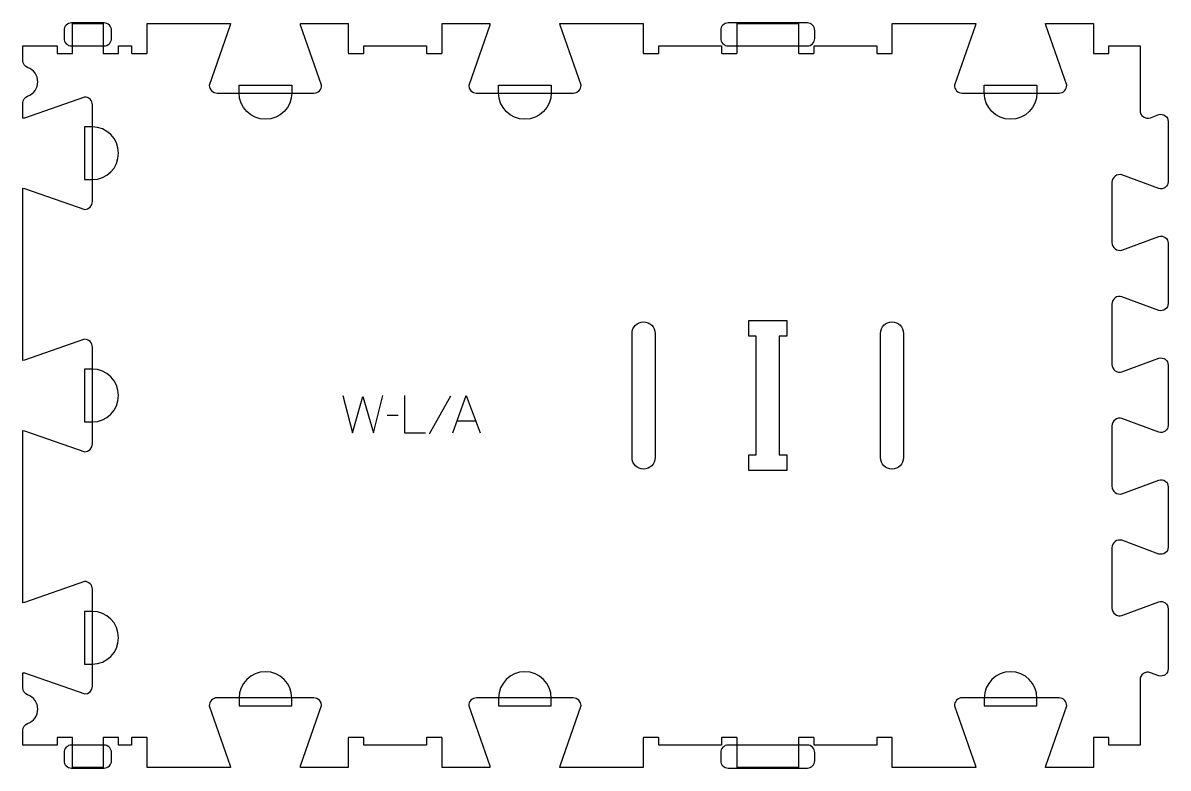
# Model space of a CAD drawing. Header units: millimetres. Extents: x -462 to 460, y -300 to 300.
import ezdxf

# ---------------------------------------------------------------- set-up
doc = ezdxf.new("R2010")
doc.units = ezdxf.units.MM
for name, color, linetype, true_color in [('1_ANYTOOL_1MMDEEP_LABELS_S', 2, 'Continuous', 0xffff00), ('3_ANYTOOL_CUTTHROUGH_INSID', 4, 'Continuous', 0x00ffff), ('4_ANYTOOL_CUTTHROUGH_OUTSI', 5, 'Continuous', 0x0000ff), ('5_ANYTOOL_HALF_MILL_9MM_IN', 3, 'Continuous', 0x00ff00)]:
    doc.layers.add(name, color=color, linetype=linetype, true_color=true_color)

msp = doc.modelspace()

# ---------------------------------------------------------------- linework, layer by layer
at = {"layer": '1_ANYTOOL_1MMDEEP_LABELS_S'}
for p, q in [((-117.48, -0.47), (-134.67, -31.24)), ((-159.87, -16.11), (-168.66, -16.2)), ((-112.3, -20.44), (-97.38, -20.44))]:
    msp.add_line(p, q, dxfattribs=at)
for points in [[(-204.23, 0), (-196.51, -30), (-188.07, -0.9), (-179.58, -30), (-172.08, 0)], [(-154.73, 0), (-154.73, -30), (-137.63, -30)], [(-115.77, -30), (-104.88, 0), (-93.83, -30)]]:
    msp.add_lwpolyline(points, dxfattribs=at)
at = {"layer": '3_ANYTOOL_CUTTHROUGH_INSID'}
for points in [[(47.1, 50), (47.1, -50, -1), (28.6, -50), (28.6, 50, -1)], [(228.6, 50, -1), (247.1, 50), (247.1, -50, -1), (228.6, -50)]]:
    msp.add_lwpolyline(points, format="xyb", close=True, dxfattribs=at)
msp.add_lwpolyline([(153.1, -60.25), (122.6, -60.25), (122.6, -47.75), (128.6, -47.75), (128.6, 47.75), (122.6, 47.75), (122.6, 60.25), (153.1, 60.25), (153.1, 47.75), (147.1, 47.75), (147.1, -47.75), (153.1, -47.75)], close=True, dxfattribs=at)
at = {"layer": '4_ANYTOOL_CUTTHROUGH_OUTSI'}
msp.add_lwpolyline([(-29.59, -299.25), (-29.36, -297.86), (-12.45, -249.5), (-12.89, -247.2), (-14.28, -245.08), (-16.4, -243.69), (-18.7, -243.25), (-96.7, -243.25, 0.419618), (-102.93, -249.58), (-86.03, -297.87), (-85.8, -299.25), (-124.4, -299.25), (-124.4, -275.5, 0.414214), (-124.65, -275.25), (-136.65, -275.25, 0.414214), (-136.9, -275.5), (-136.9, -281.25), (-187.4, -281.25), (-187.4, -275.5, 0.414214), (-187.65, -275.25), (-199.65, -275.25, 0.414214), (-199.9, -275.5), (-199.9, -299.25), (-238.5, -299.25), (-238.26, -297.86), (-221.35, -249.5), (-221.79, -247.2), (-223.18, -245.08), (-225.3, -243.69), (-227.6, -243.25), (-305.6, -243.25, 0.419618), (-311.84, -249.58), (-294.94, -297.87), (-294.71, -299.25), (-361.9, -299.25), (-361.9, -275.5, 0.414214), (-362.15, -275.25), (-374.15, -275.25, 0.414214), (-374.4, -275.5), (-374.4, -281.25), (-384.9, -281.25), (-384.9, -275.5, 0.414214), (-385.15, -275.25), (-397.15, -275.25, 0.414214), (-397.4, -275.5), (-397.4, -299.25), (-421.9, -299.25), (-421.9, -275.5, 0.414214), (-422.15, -275.25), (-434.15, -275.25, 0.414214), (-434.4, -275.5), (-434.4, -281.25), (-461.9, -281.25), (-461.9, -269.35, -0.317837), (-458.07, -263.93, 0.707107), (-458.07, -240.83, -0.317837), (-461.9, -235.41), (-461.9, -223.01), (-460.5, -223.24), (-412.15, -240.15), (-409.85, -239.71), (-407.73, -238.32), (-406.34, -236.2), (-405.9, -233.9), (-405.9, -155.9, 0.419618), (-412.23, -149.66), (-460.52, -166.56), (-461.9, -166.8), (-461.9, -28.11), (-460.5, -28.34), (-412.15, -45.25), (-409.85, -44.81), (-407.73, -43.42), (-406.34, -41.3), (-405.9, -39), (-405.9, 39, 0.419618), (-412.23, 45.24), (-460.52, 28.34), (-461.9, 28.1), (-461.9, 166.79), (-460.5, 166.56), (-412.15, 149.65), (-409.85, 150.09), (-407.73, 151.48), (-406.34, 153.6), (-405.9, 155.9), (-405.9, 233.9, 0.419618), (-412.23, 240.14), (-460.52, 223.24), (-461.9, 223), (-461.9, 235.4, -0.317837), (-458.07, 240.82, 0.707107), (-458.07, 263.92, -0.317837), (-461.9, 269.34), (-461.9, 281.25), (-434.4, 281.25), (-434.4, 275.5, 0.414214), (-434.15, 275.25), (-422.15, 275.25, 0.414214), (-421.9, 275.5), (-421.9, 299.25), (-397.4, 299.25), (-397.4, 275.5, 0.414214), (-397.15, 275.25), (-385.15, 275.25, 0.414214), (-384.9, 275.5), (-384.9, 281.25), (-374.4, 281.25), (-374.4, 275.5, 0.414214), (-374.15, 275.25), (-362.15, 275.25, 0.414214), (-361.9, 275.5), (-361.9, 299.25), (-294.71, 299.25), (-294.94, 297.85), (-311.85, 249.5), (-311.41, 247.2), (-310.02, 245.08), (-307.9, 243.69), (-305.6, 243.25), (-227.6, 243.25, 0.419618), (-221.37, 249.58), (-238.27, 297.87), (-238.5, 299.25), (-199.9, 299.25), (-199.9, 275.5, 0.414214), (-199.65, 275.25), (-187.65, 275.25, 0.414214), (-187.4, 275.5), (-187.4, 281.25), (-136.9, 281.25), (-136.9, 275.5, 0.414214), (-136.65, 275.25), (-124.65, 275.25, 0.414214), (-124.4, 275.5), (-124.4, 299.25), (-85.8, 299.25), (-86.04, 297.85), (-102.95, 249.5), (-102.51, 247.2), (-101.12, 245.08), (-99, 243.69), (-96.7, 243.25), (-18.7, 243.25, 0.419618), (-12.46, 249.58), (-29.36, 297.87), (-29.59, 299.25), (37.6, 299.25), (37.6, 275.5, 0.414214), (37.85, 275.25), (49.85, 275.25, 0.414214), (50.1, 275.5), (50.1, 281.25), (100.6, 281.25), (100.6, 275.5, 0.414214), (100.85, 275.25), (112.85, 275.25, 0.414214), (113.1, 275.5), (113.1, 299.25), (162.6, 299.25), (162.6, 275.5, 0.414214), (162.85, 275.25), (174.85, 275.25, 0.414214), (175.1, 275.5), (175.1, 281.25), (225.6, 281.25), (225.6, 275.5, 0.414214), (225.85, 275.25), (237.85, 275.25, 0.414214), (238.1, 275.5), (238.1, 299.25), (305.29, 299.25), (305.06, 297.85), (288.16, 249.58, 0.419618), (294.4, 243.25), (372.4, 243.25, 0.419618), (378.63, 249.58), (361.73, 297.87), (361.5, 299.25), (400.1, 299.25), (400.1, 275.5, 0.414214), (400.35, 275.25), (412.35, 275.25, 0.414214), (412.6, 275.5), (412.6, 281.25), (437.6, 281.25), (437.6, 229.36, 0.522086), (446.02, 223.5), (452.82, 226.01, -0.501977), (460.21, 220.5), (460.21, 171.99, -0.501976), (452.82, 166.48), (423.05, 177.48, 0.503222), (414.99, 171.5), (414.99, 122.99, 0.503225), (423.05, 117.01), (452.82, 128.01, -0.501976), (460.21, 122.5), (460.21, 73.99, -0.501976), (452.82, 68.48), (423.05, 79.48, 0.503222), (414.99, 73.5), (414.99, 24.99, 0.503225), (423.05, 19.01), (452.82, 30.01, -0.501976), (460.21, 24.5), (460.21, -24.01, -0.501976), (452.82, -29.52), (423.05, -18.52, 0.503222), (414.99, -24.5), (414.99, -73.01, 0.503225), (423.05, -78.99), (452.82, -67.99, -0.501976), (460.21, -73.5), (460.21, -122.01, -0.501976), (452.82, -127.52), (423.05, -116.52, 0.503222), (414.99, -122.5), (414.99, -171.01, 0.503225), (423.05, -176.99), (452.82, -165.99, -0.501976), (460.21, -171.5), (460.21, -220.01, -0.501976), (452.82, -225.52), (446.02, -223, 0.522099), (437.6, -228.87), (437.6, -281.25), (412.6, -281.25), (412.6, -275.5, 0.414214), (412.35, -275.25), (400.35, -275.25, 0.414214), (400.1, -275.5), (400.1, -299.25), (361.5, -299.25), (361.74, -297.86), (378.63, -249.58, 0.419618), (372.4, -243.25), (294.4, -243.25, 0.419618), (288.16, -249.58), (305.06, -297.87), (305.29, -299.25), (238.1, -299.25), (238.1, -275.5, 0.414214), (237.85, -275.25), (225.85, -275.25, 0.414214), (225.6, -275.5), (225.6, -281.25), (175.1, -281.25), (175.1, -275.5, 0.414214), (174.85, -275.25), (162.85, -275.25, 0.414214), (162.6, -275.5), (162.6, -299.25), (113.1, -299.25), (113.1, -275.5, 0.414214), (112.85, -275.25), (100.85, -275.25, 0.414214), (100.6, -275.5), (100.6, -281.25), (50.1, -281.25), (50.1, -275.5, 0.414214), (49.85, -275.25), (37.85, -275.25, 0.414214), (37.6, -275.5), (37.6, -299.25)], format="xyb", close=True, dxfattribs=at)
at = {"layer": '5_ANYTOOL_HALF_MILL_9MM_IN'}
for points in [[(-422.77, 299.75, 0.414214), (-428.77, 293.75), (-428.77, 287.25, 0.414214), (-422.77, 281.25), (-396.52, 281.25, 0.414214), (-390.52, 287.25), (-390.52, 293.75, 0.414214), (-396.52, 299.75)], [(105.98, 299.75, 0.414214), (99.98, 293.75), (99.98, 287.25, 0.414214), (105.98, 281.25), (169.73, 281.25, 0.414214), (175.73, 287.25), (175.73, 293.75, 0.414214), (169.73, 299.75)], [(-245.35, 243.5, -1), (-287.85, 243.5), (-287.85, 249.75), (-245.35, 249.75)], [(-36.45, 243.5, -1), (-78.95, 243.5), (-78.95, 249.75), (-36.45, 249.75)], [(354.65, 243.5, -1), (312.15, 243.5), (312.15, 249.75), (354.65, 249.75)], [(-406.15, 173.65, 1), (-406.15, 216.15), (-412.4, 216.15), (-412.4, 173.65)], [(-406.15, -21.25, 1), (-406.15, 21.25), (-412.4, 21.25), (-412.4, -21.25)], [(-406.15, -216.15, 1), (-406.15, -173.65), (-412.4, -173.65), (-412.4, -216.15)], [(-245.35, -243.5, 1), (-287.85, -243.5), (-287.85, -249.75), (-245.35, -249.75)], [(-36.45, -243.5, 1), (-78.95, -243.5), (-78.95, -249.75), (-36.45, -249.75)], [(354.65, -243.5, 1), (312.15, -243.5), (312.15, -249.75), (354.65, -249.75)], [(-422.77, -281.25, 0.414214), (-428.77, -287.25), (-428.77, -293.75, 0.414214), (-422.77, -299.75), (-396.52, -299.75, 0.414214), (-390.52, -293.75), (-390.52, -287.25, 0.414214), (-396.52, -281.25)], [(105.98, -281.25, 0.414214), (99.98, -287.25), (99.98, -293.75, 0.414214), (105.98, -299.75), (169.73, -299.75, 0.414214), (175.73, -293.75), (175.73, -287.25, 0.414214), (169.73, -281.25)]]:
    msp.add_lwpolyline(points, format="xyb", close=True, dxfattribs=at)

doc.saveas('drawing.dxf')
